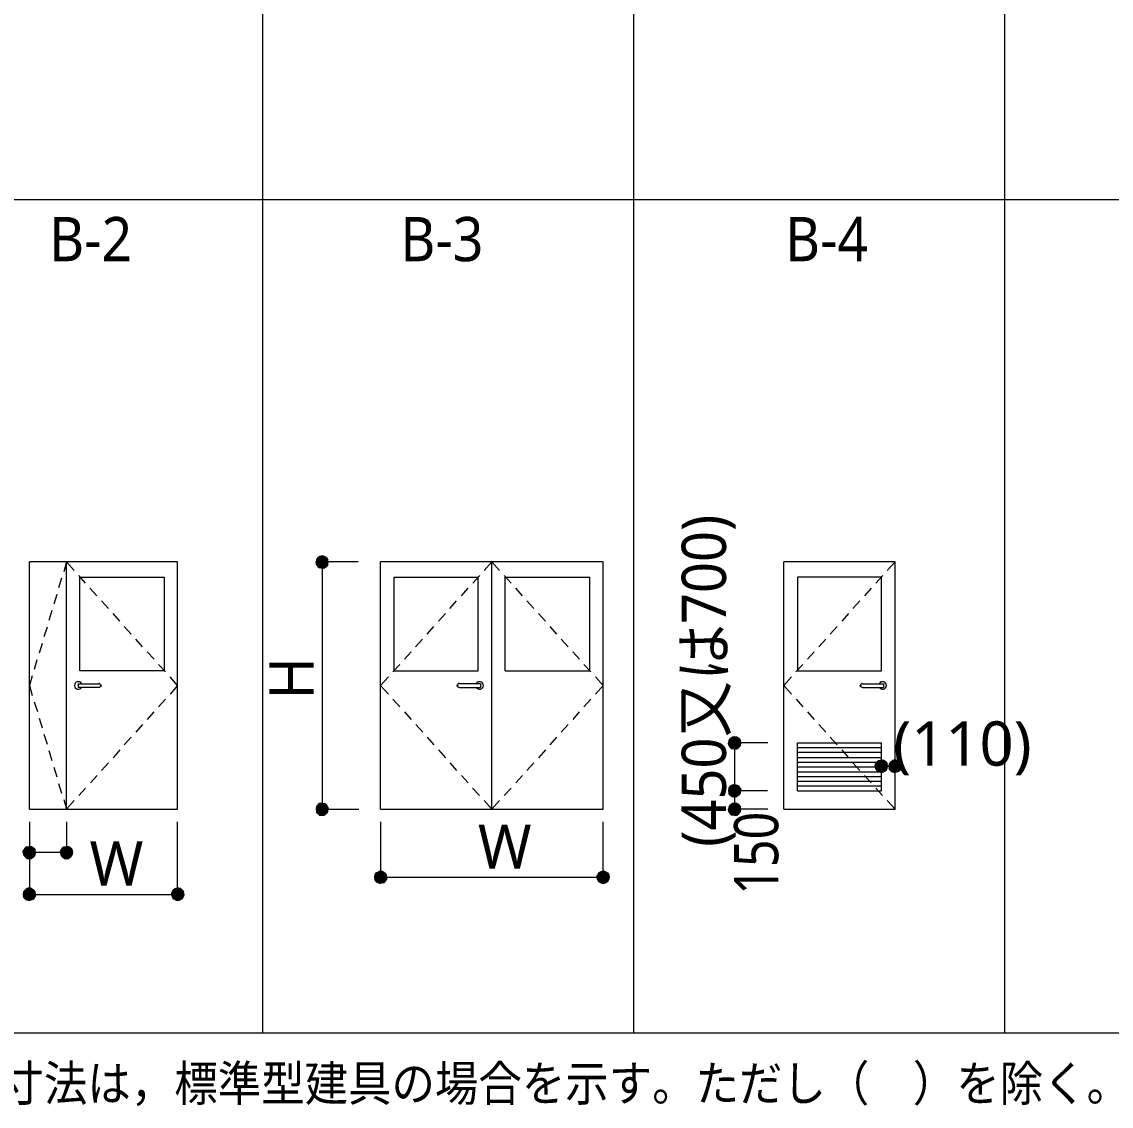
# Model space of a CAD drawing. Header units: millimetres. Extents: x 0 to 420, y 0 to 297.
# Drawn here: x 65.4 to 129.3, y 162.3 to 226 of the extents above; entities that cross this region are included whole.
import ezdxf
from ezdxf.enums import TextEntityAlignment as Align

# ---------------------------------------------------------------- set-up
doc = ezdxf.new("R2010")
doc.units = ezdxf.units.MM
doc.styles.add('kst32b', font='NotoSansJP-Variable.ttf')

msp = doc.modelspace()

# ---------------------------------------------------------------- hatches: boundary and pattern name
h = msp.add_hatch(color=7)
h.paths.add_polyline_path([(83.016, 194.606), (82.868, 194.564), (83.016, 194.246), (83.016, 194.606)])
h.paths.add_polyline_path([(82.868, 194.564), (83.016, 194.246), (82.762, 194.5), (82.868, 194.564)])
h.paths.add_polyline_path([(83.016, 194.246), (82.762, 194.5), (82.677, 194.373), (83.016, 194.246)])
for points in [[(83.143, 194.564), (83.016, 194.606), (83.016, 194.246), (83.143, 194.564)], [(70.019, 187.029), (69.998, 187.007), (69.977, 186.986), (69.998, 186.965), (70.019, 186.944), (70.041, 186.965), (70.062, 186.986), (70.041, 187.007), (70.019, 187.029)], [(70.019, 187.029), (69.998, 187.007), (69.977, 186.986), (69.998, 186.965), (70.019, 186.944), (70.041, 186.965), (70.062, 186.986), (70.041, 187.007), (70.019, 187.029)], [(90.953, 187.029), (90.932, 187.007), (90.911, 186.986), (90.932, 186.965), (90.953, 186.944), (90.974, 186.965), (90.996, 186.986), (90.974, 187.007), (90.953, 187.029)], [(90.953, 187.029), (90.932, 187.007), (90.911, 186.986), (90.932, 186.965), (90.953, 186.944), (90.974, 186.965), (90.996, 186.986), (90.974, 187.007), (90.953, 187.029)], [(114.618, 187.029), (114.596, 187.007), (114.575, 186.986), (114.596, 186.965), (114.618, 186.944), (114.639, 186.965), (114.66, 186.986), (114.639, 187.007), (114.618, 187.029)], [(114.618, 187.029), (114.596, 187.007), (114.575, 186.986), (114.596, 186.965), (114.618, 186.944), (114.639, 186.965), (114.66, 186.986), (114.639, 187.007), (114.618, 187.029)], [(107.357, 183.959), (107.23, 183.981), (107.23, 183.621), (107.357, 183.959)], [(116.311, 182.393), (116.29, 182.266), (116.65, 182.266), (116.311, 182.393)], [(116.184, 182.118), (116.205, 182.266), (115.845, 182.266), (116.184, 182.118)], [(107.082, 180.488), (107.23, 180.446), (107.23, 180.827), (107.082, 180.488)], [(82.868, 179.387), (83.016, 179.366), (83.016, 179.726), (82.868, 179.387)], [(107.357, 180.065), (107.23, 180.086), (107.23, 179.726), (107.357, 180.065)], [(66.167, 177.059), (66.188, 177.186), (65.828, 177.186), (66.167, 177.059)], [(68.347, 177.059), (68.368, 177.186), (68.009, 177.186), (68.347, 177.059)], [(86.106, 175.874), (86.085, 175.747), (86.445, 175.747), (86.106, 175.874)], [(99.843, 175.599), (99.886, 175.747), (99.504, 175.747), (99.843, 175.599)], [(65.49, 174.879), (65.469, 174.731), (65.828, 174.731), (65.49, 174.879)], [(74.867, 174.604), (74.909, 174.731), (74.528, 174.731), (74.867, 174.604)]]:
    msp.add_hatch(color=7).paths.add_polyline_path(points)
h = msp.add_hatch(color=7)
h.paths.add_polyline_path([(83.376, 194.246), (83.354, 194.373), (83.016, 194.246), (83.376, 194.246)])
h.paths.add_polyline_path([(83.354, 194.373), (83.016, 194.246), (83.27, 194.5), (83.354, 194.373)])
h.paths.add_polyline_path([(83.016, 194.246), (83.27, 194.5), (83.143, 194.564), (83.016, 194.246)])
h = msp.add_hatch(color=7)
h.paths.add_polyline_path([(82.677, 194.373), (82.656, 194.246), (83.016, 194.246), (82.677, 194.373)])
h.paths.add_polyline_path([(82.656, 194.246), (83.016, 194.246), (82.677, 194.098), (82.656, 194.246)])
h.paths.add_polyline_path([(83.016, 194.246), (82.677, 194.098), (82.762, 193.971), (83.016, 194.246)])
h = msp.add_hatch(color=7)
h.paths.add_polyline_path([(82.762, 193.971), (82.868, 193.908), (83.016, 194.246), (82.762, 193.971)])
h.paths.add_polyline_path([(82.868, 193.908), (83.016, 194.246), (83.016, 193.865), (82.868, 193.908)])
h.paths.add_polyline_path([(83.016, 194.246), (83.016, 193.865), (83.143, 193.908), (83.016, 194.246)])
h = msp.add_hatch(color=7)
h.paths.add_polyline_path([(83.143, 193.908), (83.27, 193.971), (83.016, 194.246), (83.143, 193.908)])
h.paths.add_polyline_path([(83.27, 193.971), (83.016, 194.246), (83.354, 194.098), (83.27, 193.971)])
h.paths.add_polyline_path([(83.016, 194.246), (83.354, 194.098), (83.376, 194.246), (83.016, 194.246)])
h = msp.add_hatch(color=7)
h.paths.add_polyline_path([(106.892, 183.769), (106.871, 183.621), (107.23, 183.621), (106.892, 183.769)])
h.paths.add_polyline_path([(106.871, 183.621), (107.23, 183.621), (106.892, 183.494), (106.871, 183.621)])
h.paths.add_polyline_path([(107.23, 183.621), (106.892, 183.494), (106.976, 183.367), (107.23, 183.621)])
h = msp.add_hatch(color=7)
h.paths.add_polyline_path([(107.23, 183.981), (107.082, 183.959), (107.23, 183.621), (107.23, 183.981)])
h.paths.add_polyline_path([(107.082, 183.959), (107.23, 183.621), (106.976, 183.875), (107.082, 183.959)])
h.paths.add_polyline_path([(107.23, 183.621), (106.976, 183.875), (106.892, 183.769), (107.23, 183.621)])
h = msp.add_hatch(color=7)
h.paths.add_polyline_path([(106.976, 183.367), (107.082, 183.282), (107.23, 183.621), (106.976, 183.367)])
h.paths.add_polyline_path([(107.082, 183.282), (107.23, 183.621), (107.23, 183.261), (107.082, 183.282)])
h.paths.add_polyline_path([(107.23, 183.621), (107.23, 183.261), (107.357, 183.282), (107.23, 183.621)])
h = msp.add_hatch(color=7)
h.paths.add_polyline_path([(107.59, 183.621), (107.569, 183.769), (107.23, 183.621), (107.59, 183.621)])
h.paths.add_polyline_path([(107.569, 183.769), (107.23, 183.621), (107.484, 183.875), (107.569, 183.769)])
h.paths.add_polyline_path([(107.23, 183.621), (107.484, 183.875), (107.357, 183.959), (107.23, 183.621)])
h = msp.add_hatch(color=7)
h.paths.add_polyline_path([(107.357, 183.282), (107.484, 183.367), (107.23, 183.621), (107.357, 183.282)])
h.paths.add_polyline_path([(107.484, 183.367), (107.23, 183.621), (107.569, 183.494), (107.484, 183.367)])
h.paths.add_polyline_path([(107.23, 183.621), (107.569, 183.494), (107.59, 183.621), (107.23, 183.621)])
h = msp.add_hatch(color=7)
h.paths.add_polyline_path([(115.591, 182.52), (115.507, 182.393), (115.845, 182.266), (115.591, 182.52)])
h.paths.add_polyline_path([(115.507, 182.393), (115.845, 182.266), (115.485, 182.266), (115.507, 182.393)])
h.paths.add_polyline_path([(115.845, 182.266), (115.485, 182.266), (115.507, 182.118), (115.845, 182.266)])
h = msp.add_hatch(color=7)
h.paths.add_polyline_path([(115.993, 182.584), (115.845, 182.626), (115.845, 182.266), (115.993, 182.584)])
h.paths.add_polyline_path([(115.845, 182.626), (115.845, 182.266), (115.718, 182.584), (115.845, 182.626)])
h.paths.add_polyline_path([(115.845, 182.266), (115.718, 182.584), (115.591, 182.52), (115.845, 182.266)])
h = msp.add_hatch(color=7)
h.paths.add_polyline_path([(116.205, 182.266), (116.184, 182.393), (115.845, 182.266), (116.205, 182.266)])
h.paths.add_polyline_path([(116.184, 182.393), (115.845, 182.266), (116.099, 182.52), (116.184, 182.393)])
h.paths.add_polyline_path([(115.845, 182.266), (116.099, 182.52), (115.993, 182.584), (115.845, 182.266)])
h = msp.add_hatch(color=7)
h.paths.add_polyline_path([(116.65, 182.626), (116.501, 182.584), (116.65, 182.266), (116.65, 182.626)])
h.paths.add_polyline_path([(116.501, 182.584), (116.65, 182.266), (116.396, 182.52), (116.501, 182.584)])
h.paths.add_polyline_path([(116.65, 182.266), (116.396, 182.52), (116.311, 182.393), (116.65, 182.266)])
h = msp.add_hatch(color=7)
h.paths.add_polyline_path([(116.988, 182.393), (116.904, 182.52), (116.65, 182.266), (116.988, 182.393)])
h.paths.add_polyline_path([(116.904, 182.52), (116.65, 182.266), (116.777, 182.584), (116.904, 182.52)])
h.paths.add_polyline_path([(116.65, 182.266), (116.777, 182.584), (116.65, 182.626), (116.65, 182.266)])
h = msp.add_hatch(color=7)
h.paths.add_polyline_path([(116.904, 181.991), (116.988, 182.118), (116.65, 182.266), (116.904, 181.991)])
h.paths.add_polyline_path([(116.988, 182.118), (116.65, 182.266), (117.009, 182.266), (116.988, 182.118)])
h.paths.add_polyline_path([(116.65, 182.266), (117.009, 182.266), (116.988, 182.393), (116.65, 182.266)])
h = msp.add_hatch(color=7)
h.paths.add_polyline_path([(115.507, 182.118), (115.591, 181.991), (115.845, 182.266), (115.507, 182.118)])
h.paths.add_polyline_path([(115.591, 181.991), (115.845, 182.266), (115.718, 181.928), (115.591, 181.991)])
h.paths.add_polyline_path([(115.845, 182.266), (115.718, 181.928), (115.845, 181.885), (115.845, 182.266)])
h = msp.add_hatch(color=7)
h.paths.add_polyline_path([(115.845, 181.885), (115.993, 181.928), (115.845, 182.266), (115.845, 181.885)])
h.paths.add_polyline_path([(115.993, 181.928), (115.845, 182.266), (116.099, 181.991), (115.993, 181.928)])
h.paths.add_polyline_path([(115.845, 182.266), (116.099, 181.991), (116.184, 182.118), (115.845, 182.266)])
h = msp.add_hatch(color=7)
h.paths.add_polyline_path([(116.29, 182.266), (116.311, 182.118), (116.65, 182.266), (116.29, 182.266)])
h.paths.add_polyline_path([(116.311, 182.118), (116.65, 182.266), (116.396, 181.991), (116.311, 182.118)])
h.paths.add_polyline_path([(116.65, 182.266), (116.396, 181.991), (116.501, 181.928), (116.65, 182.266)])
h = msp.add_hatch(color=7)
h.paths.add_polyline_path([(116.501, 181.928), (116.65, 181.885), (116.65, 182.266), (116.501, 181.928)])
h.paths.add_polyline_path([(116.65, 181.885), (116.65, 182.266), (116.777, 181.928), (116.65, 181.885)])
h.paths.add_polyline_path([(116.65, 182.266), (116.777, 181.928), (116.904, 181.991), (116.65, 182.266)])
h = msp.add_hatch(color=7)
h.paths.add_polyline_path([(107.082, 181.144), (106.976, 181.081), (107.23, 180.827), (107.082, 181.144)])
h.paths.add_polyline_path([(106.976, 181.081), (107.23, 180.827), (106.892, 180.954), (106.976, 181.081)])
h.paths.add_polyline_path([(107.23, 180.827), (106.892, 180.954), (106.871, 180.827), (107.23, 180.827)])
h = msp.add_hatch(color=7)
h.paths.add_polyline_path([(107.484, 181.081), (107.357, 181.144), (107.23, 180.827), (107.484, 181.081)])
h.paths.add_polyline_path([(107.357, 181.144), (107.23, 180.827), (107.23, 181.187), (107.357, 181.144)])
h.paths.add_polyline_path([(107.23, 180.827), (107.23, 181.187), (107.082, 181.144), (107.23, 180.827)])
h = msp.add_hatch(color=7)
h.paths.add_polyline_path([(107.569, 180.679), (107.59, 180.827), (107.23, 180.827), (107.569, 180.679)])
h.paths.add_polyline_path([(107.59, 180.827), (107.23, 180.827), (107.569, 180.954), (107.59, 180.827)])
h.paths.add_polyline_path([(107.23, 180.827), (107.569, 180.954), (107.484, 181.081), (107.23, 180.827)])
h = msp.add_hatch(color=7)
h.paths.add_polyline_path([(106.871, 180.827), (106.892, 180.679), (107.23, 180.827), (106.871, 180.827)])
h.paths.add_polyline_path([(106.892, 180.679), (107.23, 180.827), (106.976, 180.552), (106.892, 180.679)])
h.paths.add_polyline_path([(107.23, 180.827), (106.976, 180.552), (107.082, 180.488), (107.23, 180.827)])
h = msp.add_hatch(color=7)
h.paths.add_polyline_path([(107.23, 180.446), (107.357, 180.488), (107.23, 180.827), (107.23, 180.446)])
h.paths.add_polyline_path([(107.357, 180.488), (107.23, 180.827), (107.484, 180.552), (107.357, 180.488)])
h.paths.add_polyline_path([(107.23, 180.827), (107.484, 180.552), (107.569, 180.679), (107.23, 180.827)])
h = msp.add_hatch(color=7)
h.paths.add_polyline_path([(82.868, 180.065), (82.762, 179.98), (83.016, 179.726), (82.868, 180.065)])
h.paths.add_polyline_path([(82.762, 179.98), (83.016, 179.726), (82.677, 179.853), (82.762, 179.98)])
h.paths.add_polyline_path([(83.016, 179.726), (82.677, 179.853), (82.656, 179.726), (83.016, 179.726)])
h = msp.add_hatch(color=7)
h.paths.add_polyline_path([(82.656, 179.726), (82.677, 179.578), (83.016, 179.726), (82.656, 179.726)])
h.paths.add_polyline_path([(82.677, 179.578), (83.016, 179.726), (82.762, 179.472), (82.677, 179.578)])
h.paths.add_polyline_path([(83.016, 179.726), (82.762, 179.472), (82.868, 179.387), (83.016, 179.726)])
h = msp.add_hatch(color=7)
h.paths.add_polyline_path([(83.27, 179.98), (83.143, 180.065), (83.016, 179.726), (83.27, 179.98)])
h.paths.add_polyline_path([(83.143, 180.065), (83.016, 179.726), (83.016, 180.086), (83.143, 180.065)])
h.paths.add_polyline_path([(83.016, 179.726), (83.016, 180.086), (82.868, 180.065), (83.016, 179.726)])
h = msp.add_hatch(color=7)
h.paths.add_polyline_path([(83.354, 179.578), (83.376, 179.726), (83.016, 179.726), (83.354, 179.578)])
h.paths.add_polyline_path([(83.376, 179.726), (83.016, 179.726), (83.354, 179.853), (83.376, 179.726)])
h.paths.add_polyline_path([(83.016, 179.726), (83.354, 179.853), (83.27, 179.98), (83.016, 179.726)])
h = msp.add_hatch(color=7)
h.paths.add_polyline_path([(83.016, 179.366), (83.143, 179.387), (83.016, 179.726), (83.016, 179.366)])
h.paths.add_polyline_path([(83.143, 179.387), (83.016, 179.726), (83.27, 179.472), (83.143, 179.387)])
h.paths.add_polyline_path([(83.016, 179.726), (83.27, 179.472), (83.354, 179.578), (83.016, 179.726)])
h = msp.add_hatch(color=7)
h.paths.add_polyline_path([(106.892, 179.853), (106.871, 179.726), (107.23, 179.726), (106.892, 179.853)])
h.paths.add_polyline_path([(106.871, 179.726), (107.23, 179.726), (106.892, 179.578), (106.871, 179.726)])
h.paths.add_polyline_path([(107.23, 179.726), (106.892, 179.578), (106.976, 179.472), (107.23, 179.726)])
h = msp.add_hatch(color=7)
h.paths.add_polyline_path([(107.23, 180.086), (107.082, 180.065), (107.23, 179.726), (107.23, 180.086)])
h.paths.add_polyline_path([(107.082, 180.065), (107.23, 179.726), (106.976, 179.98), (107.082, 180.065)])
h.paths.add_polyline_path([(107.23, 179.726), (106.976, 179.98), (106.892, 179.853), (107.23, 179.726)])
h = msp.add_hatch(color=7)
h.paths.add_polyline_path([(106.976, 179.472), (107.082, 179.387), (107.23, 179.726), (106.976, 179.472)])
h.paths.add_polyline_path([(107.082, 179.387), (107.23, 179.726), (107.23, 179.366), (107.082, 179.387)])
h.paths.add_polyline_path([(107.23, 179.726), (107.23, 179.366), (107.357, 179.387), (107.23, 179.726)])
h = msp.add_hatch(color=7)
h.paths.add_polyline_path([(107.59, 179.726), (107.569, 179.853), (107.23, 179.726), (107.59, 179.726)])
h.paths.add_polyline_path([(107.569, 179.853), (107.23, 179.726), (107.484, 179.98), (107.569, 179.853)])
h.paths.add_polyline_path([(107.23, 179.726), (107.484, 179.98), (107.357, 180.065), (107.23, 179.726)])
h = msp.add_hatch(color=7)
h.paths.add_polyline_path([(107.357, 179.387), (107.484, 179.472), (107.23, 179.726), (107.357, 179.387)])
h.paths.add_polyline_path([(107.484, 179.472), (107.23, 179.726), (107.569, 179.578), (107.484, 179.472)])
h.paths.add_polyline_path([(107.23, 179.726), (107.569, 179.578), (107.59, 179.726), (107.23, 179.726)])
h = msp.add_hatch(color=7)
h.paths.add_polyline_path([(65.574, 177.44), (65.49, 177.334), (65.828, 177.186), (65.574, 177.44)])
h.paths.add_polyline_path([(65.49, 177.334), (65.828, 177.186), (65.469, 177.186), (65.49, 177.334)])
h.paths.add_polyline_path([(65.828, 177.186), (65.469, 177.186), (65.49, 177.059), (65.828, 177.186)])
h = msp.add_hatch(color=7)
h.paths.add_polyline_path([(65.49, 177.059), (65.574, 176.932), (65.828, 177.186), (65.49, 177.059)])
h.paths.add_polyline_path([(65.574, 176.932), (65.828, 177.186), (65.68, 176.847), (65.574, 176.932)])
h.paths.add_polyline_path([(65.828, 177.186), (65.68, 176.847), (65.828, 176.826), (65.828, 177.186)])
h = msp.add_hatch(color=7)
h.paths.add_polyline_path([(65.955, 177.525), (65.828, 177.546), (65.828, 177.186), (65.955, 177.525)])
h.paths.add_polyline_path([(65.828, 177.546), (65.828, 177.186), (65.68, 177.525), (65.828, 177.546)])
h.paths.add_polyline_path([(65.828, 177.186), (65.68, 177.525), (65.574, 177.44), (65.828, 177.186)])
h = msp.add_hatch(color=7)
h.paths.add_polyline_path([(66.188, 177.186), (66.167, 177.334), (65.828, 177.186), (66.188, 177.186)])
h.paths.add_polyline_path([(66.167, 177.334), (65.828, 177.186), (66.082, 177.44), (66.167, 177.334)])
h.paths.add_polyline_path([(65.828, 177.186), (66.082, 177.44), (65.955, 177.525), (65.828, 177.186)])
h = msp.add_hatch(color=7)
h.paths.add_polyline_path([(65.828, 176.826), (65.955, 176.847), (65.828, 177.186), (65.828, 176.826)])
h.paths.add_polyline_path([(65.955, 176.847), (65.828, 177.186), (66.082, 176.932), (65.955, 176.847)])
h.paths.add_polyline_path([(65.828, 177.186), (66.082, 176.932), (66.167, 177.059), (65.828, 177.186)])
h = msp.add_hatch(color=7)
h.paths.add_polyline_path([(67.754, 177.44), (67.67, 177.334), (68.009, 177.186), (67.754, 177.44)])
h.paths.add_polyline_path([(67.67, 177.334), (68.009, 177.186), (67.649, 177.186), (67.67, 177.334)])
h.paths.add_polyline_path([(68.009, 177.186), (67.649, 177.186), (67.67, 177.059), (68.009, 177.186)])
h = msp.add_hatch(color=7)
h.paths.add_polyline_path([(67.67, 177.059), (67.754, 176.932), (68.009, 177.186), (67.67, 177.059)])
h.paths.add_polyline_path([(67.754, 176.932), (68.009, 177.186), (67.86, 176.847), (67.754, 176.932)])
h.paths.add_polyline_path([(68.009, 177.186), (67.86, 176.847), (68.009, 176.826), (68.009, 177.186)])
h = msp.add_hatch(color=7)
h.paths.add_polyline_path([(68.136, 177.525), (68.009, 177.546), (68.009, 177.186), (68.136, 177.525)])
h.paths.add_polyline_path([(68.009, 177.546), (68.009, 177.186), (67.86, 177.525), (68.009, 177.546)])
h.paths.add_polyline_path([(68.009, 177.186), (67.86, 177.525), (67.754, 177.44), (68.009, 177.186)])
h = msp.add_hatch(color=7)
h.paths.add_polyline_path([(68.368, 177.186), (68.347, 177.334), (68.009, 177.186), (68.368, 177.186)])
h.paths.add_polyline_path([(68.347, 177.334), (68.009, 177.186), (68.262, 177.44), (68.347, 177.334)])
h.paths.add_polyline_path([(68.009, 177.186), (68.262, 177.44), (68.136, 177.525), (68.009, 177.186)])
h = msp.add_hatch(color=7)
h.paths.add_polyline_path([(68.009, 176.826), (68.136, 176.847), (68.009, 177.186), (68.009, 176.826)])
h.paths.add_polyline_path([(68.136, 176.847), (68.009, 177.186), (68.262, 176.932), (68.136, 176.847)])
h.paths.add_polyline_path([(68.009, 177.186), (68.262, 176.932), (68.347, 177.059), (68.009, 177.186)])
h = msp.add_hatch(color=7)
h.paths.add_polyline_path([(86.445, 176.107), (86.318, 176.064), (86.445, 175.747), (86.445, 176.107)])
h.paths.add_polyline_path([(86.318, 176.064), (86.445, 175.747), (86.191, 176.001), (86.318, 176.064)])
h.paths.add_polyline_path([(86.445, 175.747), (86.191, 176.001), (86.106, 175.874), (86.445, 175.747)])
h = msp.add_hatch(color=7)
h.paths.add_polyline_path([(86.783, 175.874), (86.699, 176.001), (86.445, 175.747), (86.783, 175.874)])
h.paths.add_polyline_path([(86.699, 176.001), (86.445, 175.747), (86.593, 176.064), (86.699, 176.001)])
h.paths.add_polyline_path([(86.445, 175.747), (86.593, 176.064), (86.445, 176.107), (86.445, 175.747)])
h = msp.add_hatch(color=7)
h.paths.add_polyline_path([(99.251, 176.001), (99.187, 175.874), (99.504, 175.747), (99.251, 176.001)])
h.paths.add_polyline_path([(99.187, 175.874), (99.504, 175.747), (99.145, 175.747), (99.187, 175.874)])
h.paths.add_polyline_path([(99.504, 175.747), (99.145, 175.747), (99.187, 175.599), (99.504, 175.747)])
h = msp.add_hatch(color=7)
h.paths.add_polyline_path([(99.653, 176.064), (99.504, 176.107), (99.504, 175.747), (99.653, 176.064)])
h.paths.add_polyline_path([(99.504, 176.107), (99.504, 175.747), (99.378, 176.064), (99.504, 176.107)])
h.paths.add_polyline_path([(99.504, 175.747), (99.378, 176.064), (99.251, 176.001), (99.504, 175.747)])
h = msp.add_hatch(color=7)
h.paths.add_polyline_path([(99.886, 175.747), (99.843, 175.874), (99.504, 175.747), (99.886, 175.747)])
h.paths.add_polyline_path([(99.843, 175.874), (99.504, 175.747), (99.759, 176.001), (99.843, 175.874)])
h.paths.add_polyline_path([(99.504, 175.747), (99.759, 176.001), (99.653, 176.064), (99.504, 175.747)])
h = msp.add_hatch(color=7)
h.paths.add_polyline_path([(86.085, 175.747), (86.106, 175.599), (86.445, 175.747), (86.085, 175.747)])
h.paths.add_polyline_path([(86.106, 175.599), (86.445, 175.747), (86.191, 175.472), (86.106, 175.599)])
h.paths.add_polyline_path([(86.445, 175.747), (86.191, 175.472), (86.318, 175.408), (86.445, 175.747)])
h = msp.add_hatch(color=7)
h.paths.add_polyline_path([(86.318, 175.408), (86.445, 175.366), (86.445, 175.747), (86.318, 175.408)])
h.paths.add_polyline_path([(86.445, 175.366), (86.445, 175.747), (86.593, 175.408), (86.445, 175.366)])
h.paths.add_polyline_path([(86.445, 175.747), (86.593, 175.408), (86.699, 175.472), (86.445, 175.747)])
h = msp.add_hatch(color=7)
h.paths.add_polyline_path([(86.699, 175.472), (86.783, 175.599), (86.445, 175.747), (86.699, 175.472)])
h.paths.add_polyline_path([(86.783, 175.599), (86.445, 175.747), (86.804, 175.747), (86.783, 175.599)])
h.paths.add_polyline_path([(86.445, 175.747), (86.804, 175.747), (86.783, 175.874), (86.445, 175.747)])
h = msp.add_hatch(color=7)
h.paths.add_polyline_path([(99.187, 175.599), (99.251, 175.472), (99.504, 175.747), (99.187, 175.599)])
h.paths.add_polyline_path([(99.251, 175.472), (99.504, 175.747), (99.378, 175.408), (99.251, 175.472)])
h.paths.add_polyline_path([(99.504, 175.747), (99.378, 175.408), (99.504, 175.366), (99.504, 175.747)])
h = msp.add_hatch(color=7)
h.paths.add_polyline_path([(99.504, 175.366), (99.653, 175.408), (99.504, 175.747), (99.504, 175.366)])
h.paths.add_polyline_path([(99.653, 175.408), (99.504, 175.747), (99.759, 175.472), (99.653, 175.408)])
h.paths.add_polyline_path([(99.504, 175.747), (99.759, 175.472), (99.843, 175.599), (99.504, 175.747)])
h = msp.add_hatch(color=7)
h.paths.add_polyline_path([(65.469, 174.731), (65.49, 174.604), (65.828, 174.731), (65.469, 174.731)])
h.paths.add_polyline_path([(65.49, 174.604), (65.828, 174.731), (65.574, 174.477), (65.49, 174.604)])
h.paths.add_polyline_path([(65.828, 174.731), (65.574, 174.477), (65.68, 174.413), (65.828, 174.731)])
h = msp.add_hatch(color=7)
h.paths.add_polyline_path([(65.828, 175.112), (65.68, 175.069), (65.828, 174.731), (65.828, 175.112)])
h.paths.add_polyline_path([(65.68, 175.069), (65.828, 174.731), (65.574, 174.985), (65.68, 175.069)])
h.paths.add_polyline_path([(65.828, 174.731), (65.574, 174.985), (65.49, 174.879), (65.828, 174.731)])
h = msp.add_hatch(color=7)
h.paths.add_polyline_path([(65.68, 174.413), (65.828, 174.371), (65.828, 174.731), (65.68, 174.413)])
h.paths.add_polyline_path([(65.828, 174.371), (65.828, 174.731), (65.955, 174.413), (65.828, 174.371)])
h.paths.add_polyline_path([(65.828, 174.731), (65.955, 174.413), (66.082, 174.477), (65.828, 174.731)])
h = msp.add_hatch(color=7)
h.paths.add_polyline_path([(66.167, 174.879), (66.082, 174.985), (65.828, 174.731), (66.167, 174.879)])
h.paths.add_polyline_path([(66.082, 174.985), (65.828, 174.731), (65.955, 175.069), (66.082, 174.985)])
h.paths.add_polyline_path([(65.828, 174.731), (65.955, 175.069), (65.828, 175.112), (65.828, 174.731)])
h = msp.add_hatch(color=7)
h.paths.add_polyline_path([(66.082, 174.477), (66.167, 174.604), (65.828, 174.731), (66.082, 174.477)])
h.paths.add_polyline_path([(66.167, 174.604), (65.828, 174.731), (66.188, 174.731), (66.167, 174.604)])
h.paths.add_polyline_path([(65.828, 174.731), (66.188, 174.731), (66.167, 174.879), (65.828, 174.731)])
h = msp.add_hatch(color=7)
h.paths.add_polyline_path([(74.274, 174.985), (74.21, 174.879), (74.528, 174.731), (74.274, 174.985)])
h.paths.add_polyline_path([(74.21, 174.879), (74.528, 174.731), (74.168, 174.731), (74.21, 174.879)])
h.paths.add_polyline_path([(74.528, 174.731), (74.168, 174.731), (74.21, 174.604), (74.528, 174.731)])
h = msp.add_hatch(color=7)
h.paths.add_polyline_path([(74.21, 174.604), (74.274, 174.477), (74.528, 174.731), (74.21, 174.604)])
h.paths.add_polyline_path([(74.274, 174.477), (74.528, 174.731), (74.401, 174.413), (74.274, 174.477)])
h.paths.add_polyline_path([(74.528, 174.731), (74.401, 174.413), (74.528, 174.371), (74.528, 174.731)])
h = msp.add_hatch(color=7)
h.paths.add_polyline_path([(74.676, 175.069), (74.528, 175.112), (74.528, 174.731), (74.676, 175.069)])
h.paths.add_polyline_path([(74.528, 175.112), (74.528, 174.731), (74.401, 175.069), (74.528, 175.112)])
h.paths.add_polyline_path([(74.528, 174.731), (74.401, 175.069), (74.274, 174.985), (74.528, 174.731)])
h = msp.add_hatch(color=7)
h.paths.add_polyline_path([(74.909, 174.731), (74.867, 174.879), (74.528, 174.731), (74.909, 174.731)])
h.paths.add_polyline_path([(74.867, 174.879), (74.528, 174.731), (74.803, 174.985), (74.867, 174.879)])
h.paths.add_polyline_path([(74.528, 174.731), (74.803, 174.985), (74.676, 175.069), (74.528, 174.731)])
h = msp.add_hatch(color=7)
h.paths.add_polyline_path([(74.528, 174.371), (74.676, 174.413), (74.528, 174.731), (74.528, 174.371)])
h.paths.add_polyline_path([(74.676, 174.413), (74.528, 174.731), (74.803, 174.477), (74.676, 174.413)])
h.paths.add_polyline_path([(74.528, 174.731), (74.803, 174.477), (74.867, 174.604), (74.528, 174.731)])

# ---------------------------------------------------------------- linework, layer by layer
at = {"lineweight": 13}
for points in [[(79.523, 166.603), (79.523, 270.446)], [(101.304, 166.603), (101.304, 270.446)], [(123.084, 166.603), (123.084, 270.446)], [(26.183, 215.519), (205.169, 215.519)], [(65.828, 179.726), (74.528, 179.726), (74.528, 194.246), (65.828, 194.246)], [(65.828, 179.726), (65.828, 194.246)], [(68.009, 194.246), (67.839, 193.675)], [(68.009, 179.726), (68.009, 194.246)], [(68.453, 193.738), (68.009, 194.246)], [(85.132, 194.246), (83.016, 194.246), (83.016, 179.726), (85.175, 179.726)], [(86.445, 179.726), (86.445, 194.246)], [(99.504, 179.726), (99.504, 194.246), (86.445, 194.246)], [(92.52, 193.738), (92.985, 194.246)], [(92.985, 179.726), (92.985, 194.246)], [(92.985, 194.246), (93.43, 193.738)], [(110.109, 179.726), (110.109, 194.246)], [(110.109, 179.726), (116.65, 179.726), (116.65, 194.246), (110.109, 194.246)], [(116.65, 194.246), (116.184, 193.738)], [(67.712, 193.294), (67.543, 192.722)], [(69.13, 192.998), (68.728, 193.442)], [(68.792, 193.357), (73.745, 193.357), (73.745, 187.854), (68.792, 187.854)], [(68.792, 187.854), (68.792, 193.357)], [(87.249, 187.854), (87.249, 193.357)], [(87.249, 193.357), (92.181, 193.357)], [(91.863, 192.998), (92.266, 193.442)], [(92.181, 187.854), (92.181, 193.357)], [(93.705, 193.442), (94.107, 192.998)], [(93.768, 187.854), (93.768, 193.357)], [(93.768, 193.357), (98.721, 193.357)], [(98.721, 187.854), (98.721, 193.357)], [(115.93, 193.442), (115.528, 192.998)], [(69.787, 192.257), (69.384, 192.701)], [(91.186, 192.257), (91.588, 192.701)], [(94.361, 192.701), (94.763, 192.257)], [(115.253, 192.701), (114.85, 192.257)], [(67.437, 192.341), (67.268, 191.77)], [(70.464, 191.516), (70.062, 191.961)], [(90.509, 191.516), (90.911, 191.961)], [(95.038, 191.961), (95.441, 191.516)], [(114.575, 191.961), (114.173, 191.516)], [(67.141, 191.389), (66.971, 190.817)], [(71.141, 190.775), (70.739, 191.22)], [(89.853, 190.775), (90.255, 191.22)], [(95.716, 191.22), (96.118, 190.775)], [(113.919, 191.22), (113.517, 190.775)], [(66.866, 190.415), (66.675, 189.844)], [(71.797, 190.013), (71.395, 190.458)], [(89.175, 190.013), (89.577, 190.458)], [(96.372, 190.458), (96.774, 190.013)], [(113.242, 190.458), (112.84, 190.013)], [(66.569, 189.463), (66.4, 188.891)], [(72.475, 189.272), (72.073, 189.717)], [(88.498, 189.272), (88.9, 189.717)], [(97.049, 189.717), (97.451, 189.272)], [(112.586, 189.717), (112.183, 189.272)], [(73.152, 188.531), (72.75, 188.976)], [(87.842, 188.531), (88.244, 188.976)], [(97.727, 188.976), (98.129, 188.531)], [(111.908, 188.976), (111.506, 188.531)], [(66.273, 188.51), (66.104, 187.939)], [(73.808, 187.791), (73.406, 188.235)], [(87.164, 187.791), (87.567, 188.235)], [(98.383, 188.235), (98.785, 187.791)], [(111.231, 188.235), (110.829, 187.791)], [(65.998, 187.558), (65.828, 186.986)], [(74.528, 186.986), (74.083, 187.494)], [(86.445, 186.986), (86.91, 187.494)], [(87.249, 187.854), (92.181, 187.854)], [(93.768, 187.854), (98.721, 187.854)], [(99.06, 187.494), (99.504, 186.986)], [(110.575, 187.494), (110.109, 186.986), (110.575, 186.478)], [(65.828, 186.986), (65.998, 186.415)], [(68.889, 187.108), (68.842, 187.165), (68.781, 187.202), (68.712, 187.219), (68.639, 187.212), (68.572, 187.181), (68.52, 187.132), (68.486, 187.069), (68.474, 186.997), (68.486, 186.925), (68.52, 186.862), (68.572, 186.813), (68.639, 186.782), (68.712, 186.775), (68.781, 186.792), (68.842, 186.829), (68.889, 186.886)], [(68.686, 187.092), (69.913, 187.092)], [(68.686, 187.092), (68.686, 186.88)], [(69.913, 186.88), (68.686, 186.88)], [(70.019, 186.997), (70.01, 187.042), (69.985, 187.079), (69.948, 187.104), (69.903, 187.113)], [(69.903, 186.88), (69.948, 186.89), (69.985, 186.915), (70.01, 186.952), (70.019, 186.997)], [(74.528, 186.986), (74.083, 186.478)], [(86.445, 186.986), (86.91, 186.478)], [(91.07, 187.113), (91.024, 187.104), (90.987, 187.079), (90.962, 187.042), (90.953, 186.997)], [(90.953, 186.997), (90.962, 186.952), (90.987, 186.915), (91.024, 186.89), (91.07, 186.88)], [(92.308, 187.092), (91.08, 187.092)], [(91.08, 186.88), (92.308, 186.88)], [(92.062, 186.886), (92.109, 186.829), (92.17, 186.792), (92.239, 186.775), (92.312, 186.782), (92.379, 186.813), (92.431, 186.862), (92.465, 186.925), (92.477, 186.997), (92.465, 187.069), (92.431, 187.132), (92.379, 187.181), (92.312, 187.212), (92.239, 187.219), (92.17, 187.202), (92.109, 187.165), (92.062, 187.108)], [(92.308, 187.092), (92.308, 186.88)], [(99.504, 186.986), (99.06, 186.478)], [(114.734, 187.113), (114.689, 187.104), (114.652, 187.079), (114.627, 187.042), (114.618, 186.997)], [(114.618, 186.997), (114.627, 186.952), (114.652, 186.915), (114.689, 186.89), (114.734, 186.88)], [(114.745, 187.092), (115.972, 187.092), (115.972, 186.88)], [(114.745, 186.88), (115.972, 186.88)], [(115.727, 186.886), (115.773, 186.829), (115.834, 186.792), (115.904, 186.775), (115.977, 186.782), (116.044, 186.813), (116.096, 186.862), (116.129, 186.925), (116.142, 186.997), (116.129, 187.069), (116.096, 187.132), (116.044, 187.181), (115.977, 187.212), (115.904, 187.219), (115.834, 187.202), (115.773, 187.165), (115.727, 187.108)], [(73.808, 186.182), (73.406, 185.737)], [(87.164, 186.182), (87.567, 185.737)], [(98.785, 186.182), (98.383, 185.737)], [(110.85, 186.182), (111.231, 185.737)], [(66.104, 186.034), (66.294, 185.462)], [(66.4, 185.081), (66.569, 184.51)], [(73.131, 185.441), (72.75, 184.997)], [(87.842, 185.441), (88.244, 184.997)], [(98.108, 185.441), (97.727, 184.997)], [(111.506, 185.441), (111.908, 184.997)], [(72.475, 184.7), (72.073, 184.256)], [(88.519, 184.7), (88.921, 184.256)], [(97.451, 184.7), (97.049, 184.256)], [(112.183, 184.7), (112.586, 184.256)], [(66.675, 184.129), (66.866, 183.557)], [(71.797, 183.959), (71.395, 183.515)], [(89.175, 183.959), (89.577, 183.515)], [(96.774, 183.959), (96.372, 183.515)], [(109.178, 183.621), (107.23, 183.621)], [(107.23, 183.621), (107.23, 180.806), (107.23, 179.726)], [(110.913, 180.806), (110.913, 183.621), (115.845, 183.621)], [(112.84, 183.959), (113.242, 183.515)], [(115.845, 180.806), (115.845, 183.621)], [(66.971, 183.176), (67.141, 182.584)], [(71.141, 183.219), (70.739, 182.753)], [(89.853, 183.219), (90.255, 182.753)], [(96.118, 183.219), (95.716, 182.753)], [(110.913, 183.346), (115.845, 183.346)], [(110.913, 183.071), (115.845, 183.071)], [(113.517, 183.219), (113.919, 182.753)], [(70.464, 182.457), (70.062, 182.012)], [(90.509, 182.457), (90.911, 182.012)], [(95.441, 182.457), (95.038, 182.012)], [(110.913, 182.774), (115.845, 182.774)], [(110.913, 182.499), (115.845, 182.499)], [(114.173, 182.457), (114.575, 182.012)], [(67.268, 182.203), (67.437, 181.631)], [(69.808, 181.716), (69.406, 181.271)], [(91.186, 181.716), (91.588, 181.271)], [(94.784, 181.716), (94.382, 181.271)], [(110.913, 182.224), (115.845, 182.224)], [(110.913, 181.928), (115.845, 181.928)], [(110.913, 181.652), (115.845, 181.652)], [(114.85, 181.716), (115.253, 181.271)], [(115.845, 182.266), (116.65, 182.266)], [(67.543, 181.25), (67.712, 180.679)], [(110.913, 181.377), (115.845, 181.377)], [(110.913, 181.102), (115.845, 181.102)], [(69.13, 180.975), (68.728, 180.53)], [(91.842, 180.975), (92.244, 180.53)], [(94.107, 180.975), (93.705, 180.53)], [(109.157, 180.806), (107.23, 180.806)], [(110.913, 180.806), (115.845, 180.806)], [(115.528, 180.975), (115.909, 180.53)], [(67.839, 180.298), (68.009, 179.726)], [(68.453, 180.234), (68.009, 179.726)], [(86.445, 179.726), (99.504, 179.726)], [(92.52, 180.234), (92.985, 179.726)], [(93.43, 180.234), (92.985, 179.726)], [(109.178, 179.726), (107.23, 179.726)], [(116.184, 180.234), (116.65, 179.726)], [(68.009, 178.985), (68.009, 177.186), (65.828, 177.186)], [(65.828, 178.985), (65.828, 174.731), (74.528, 174.731), (74.528, 178.985)], [(86.445, 178.985), (86.445, 175.747), (99.504, 175.747), (99.504, 178.985)], [(26.183, 166.603), (205.169, 166.603)]]:
    msp.add_lwpolyline(points, dxfattribs=at)
at = {"lineweight": 0}
for points in [[(83.016, 194.246), (82.762, 194.5), (82.677, 194.373)], [(82.868, 194.564), (83.016, 194.246), (82.762, 194.5)], [(83.016, 194.606), (82.868, 194.564), (83.016, 194.246)], [(83.143, 194.564), (83.016, 194.606), (83.016, 194.246)], [(83.016, 194.246), (83.27, 194.5), (83.143, 194.564)], [(83.354, 194.373), (83.016, 194.246), (83.27, 194.5)], [(82.677, 194.373), (82.656, 194.246), (83.016, 194.246)], [(82.656, 194.246), (83.016, 194.246), (82.677, 194.098)], [(83.016, 194.246), (82.677, 194.098), (82.762, 193.971)], [(82.762, 193.971), (82.868, 193.908), (83.016, 194.246)], [(82.868, 193.908), (83.016, 194.246), (83.016, 193.865)], [(83.376, 194.246), (83.354, 194.373), (83.016, 194.246)], [(83.016, 194.246), (83.016, 193.865), (83.143, 193.908)], [(83.143, 193.908), (83.27, 193.971), (83.016, 194.246)], [(83.27, 193.971), (83.016, 194.246), (83.354, 194.098)], [(83.016, 194.246), (83.354, 194.098), (83.376, 194.246)], [(70.019, 187.029), (69.998, 187.007), (69.977, 186.986), (69.998, 186.965), (70.019, 186.944), (70.041, 186.965), (70.062, 186.986), (70.041, 187.007)], [(70.019, 187.029), (69.998, 187.007), (69.977, 186.986), (69.998, 186.965), (70.019, 186.944), (70.041, 186.965), (70.062, 186.986), (70.041, 187.007)], [(90.953, 187.029), (90.932, 187.007), (90.911, 186.986), (90.932, 186.965), (90.953, 186.944), (90.974, 186.965), (90.996, 186.986), (90.974, 187.007)], [(90.953, 187.029), (90.932, 187.007), (90.911, 186.986), (90.932, 186.965), (90.953, 186.944), (90.974, 186.965), (90.996, 186.986), (90.974, 187.007)], [(114.618, 187.029), (114.596, 187.007), (114.575, 186.986), (114.596, 186.965), (114.618, 186.944), (114.639, 186.965), (114.66, 186.986), (114.639, 187.007)], [(114.618, 187.029), (114.596, 187.007), (114.575, 186.986), (114.596, 186.965), (114.618, 186.944), (114.639, 186.965), (114.66, 186.986), (114.639, 187.007)], [(106.892, 183.769), (106.871, 183.621), (107.23, 183.621)], [(106.871, 183.621), (107.23, 183.621), (106.892, 183.494)], [(107.23, 183.621), (106.976, 183.875), (106.892, 183.769)], [(107.23, 183.621), (106.892, 183.494), (106.976, 183.367)], [(107.082, 183.959), (107.23, 183.621), (106.976, 183.875)], [(106.976, 183.367), (107.082, 183.282), (107.23, 183.621)], [(107.23, 183.981), (107.082, 183.959), (107.23, 183.621)], [(107.082, 183.282), (107.23, 183.621), (107.23, 183.261)], [(107.357, 183.959), (107.23, 183.981), (107.23, 183.621)], [(107.23, 183.621), (107.484, 183.875), (107.357, 183.959)], [(107.569, 183.769), (107.23, 183.621), (107.484, 183.875)], [(107.59, 183.621), (107.569, 183.769), (107.23, 183.621)], [(107.23, 183.621), (107.23, 183.261), (107.357, 183.282)], [(107.357, 183.282), (107.484, 183.367), (107.23, 183.621)], [(107.484, 183.367), (107.23, 183.621), (107.569, 183.494)], [(107.23, 183.621), (107.569, 183.494), (107.59, 183.621)], [(115.507, 182.393), (115.845, 182.266), (115.485, 182.266)], [(115.591, 182.52), (115.507, 182.393), (115.845, 182.266)], [(115.845, 182.266), (115.718, 182.584), (115.591, 182.52)], [(115.845, 182.626), (115.845, 182.266), (115.718, 182.584)], [(115.993, 182.584), (115.845, 182.626), (115.845, 182.266)], [(115.845, 182.266), (116.099, 182.52), (115.993, 182.584)], [(116.184, 182.393), (115.845, 182.266), (116.099, 182.52)], [(116.205, 182.266), (116.184, 182.393), (115.845, 182.266)], [(116.311, 182.393), (116.29, 182.266), (116.65, 182.266)], [(116.65, 182.266), (116.396, 182.52), (116.311, 182.393)], [(116.501, 182.584), (116.65, 182.266), (116.396, 182.52)], [(116.65, 182.626), (116.501, 182.584), (116.65, 182.266)], [(116.65, 182.266), (116.777, 182.584), (116.65, 182.626)], [(116.904, 182.52), (116.65, 182.266), (116.777, 182.584)], [(116.988, 182.393), (116.904, 182.52), (116.65, 182.266)], [(116.65, 182.266), (117.009, 182.266), (116.988, 182.393)], [(115.845, 182.266), (115.485, 182.266), (115.507, 182.118)], [(115.507, 182.118), (115.591, 181.991), (115.845, 182.266)], [(115.591, 181.991), (115.845, 182.266), (115.718, 181.928)], [(115.845, 182.266), (115.718, 181.928), (115.845, 181.885)], [(115.845, 181.885), (115.993, 181.928), (115.845, 182.266)], [(115.993, 181.928), (115.845, 182.266), (116.099, 181.991)], [(115.845, 182.266), (116.099, 181.991), (116.184, 182.118)], [(116.184, 182.118), (116.205, 182.266), (115.845, 182.266)], [(116.29, 182.266), (116.311, 182.118), (116.65, 182.266)], [(116.311, 182.118), (116.65, 182.266), (116.396, 181.991)], [(116.65, 182.266), (116.396, 181.991), (116.501, 181.928)], [(116.501, 181.928), (116.65, 181.885), (116.65, 182.266)], [(116.65, 181.885), (116.65, 182.266), (116.777, 181.928)], [(116.65, 182.266), (116.777, 181.928), (116.904, 181.991)], [(116.904, 181.991), (116.988, 182.118), (116.65, 182.266)], [(116.988, 182.118), (116.65, 182.266), (117.009, 182.266)], [(106.976, 181.081), (107.23, 180.827), (106.892, 180.954)], [(107.082, 181.144), (106.976, 181.081), (107.23, 180.827)], [(107.23, 180.827), (107.23, 181.187), (107.082, 181.144)], [(107.357, 181.144), (107.23, 180.827), (107.23, 181.187)], [(107.484, 181.081), (107.357, 181.144), (107.23, 180.827)], [(107.23, 180.827), (107.569, 180.954), (107.484, 181.081)], [(107.23, 180.827), (106.892, 180.954), (106.871, 180.827)], [(106.871, 180.827), (106.892, 180.679), (107.23, 180.827)], [(106.892, 180.679), (107.23, 180.827), (106.976, 180.552)], [(107.23, 180.827), (106.976, 180.552), (107.082, 180.488)], [(107.082, 180.488), (107.23, 180.446), (107.23, 180.827)], [(107.59, 180.827), (107.23, 180.827), (107.569, 180.954)], [(107.23, 180.446), (107.357, 180.488), (107.23, 180.827)], [(107.357, 180.488), (107.23, 180.827), (107.484, 180.552)], [(107.23, 180.827), (107.484, 180.552), (107.569, 180.679)], [(107.569, 180.679), (107.59, 180.827), (107.23, 180.827)], [(83.016, 179.726), (82.677, 179.853), (82.656, 179.726)], [(82.656, 179.726), (82.677, 179.578), (83.016, 179.726)], [(82.762, 179.98), (83.016, 179.726), (82.677, 179.853)], [(82.677, 179.578), (83.016, 179.726), (82.762, 179.472)], [(82.868, 180.065), (82.762, 179.98), (83.016, 179.726)], [(83.016, 179.726), (82.762, 179.472), (82.868, 179.387)], [(83.016, 179.726), (83.016, 180.086), (82.868, 180.065)], [(82.868, 179.387), (83.016, 179.366), (83.016, 179.726)], [(83.143, 180.065), (83.016, 179.726), (83.016, 180.086)], [(83.27, 179.98), (83.143, 180.065), (83.016, 179.726)], [(83.016, 179.726), (83.354, 179.853), (83.27, 179.98)], [(83.376, 179.726), (83.016, 179.726), (83.354, 179.853)], [(83.016, 179.366), (83.143, 179.387), (83.016, 179.726)], [(83.143, 179.387), (83.016, 179.726), (83.27, 179.472)], [(83.016, 179.726), (83.27, 179.472), (83.354, 179.578)], [(83.354, 179.578), (83.376, 179.726), (83.016, 179.726)], [(106.892, 179.853), (106.871, 179.726), (107.23, 179.726)], [(106.871, 179.726), (107.23, 179.726), (106.892, 179.578)], [(107.23, 179.726), (106.976, 179.98), (106.892, 179.853)], [(107.23, 179.726), (106.892, 179.578), (106.976, 179.472)], [(107.082, 180.065), (107.23, 179.726), (106.976, 179.98)], [(106.976, 179.472), (107.082, 179.387), (107.23, 179.726)], [(107.23, 180.086), (107.082, 180.065), (107.23, 179.726)], [(107.082, 179.387), (107.23, 179.726), (107.23, 179.366)], [(107.357, 180.065), (107.23, 180.086), (107.23, 179.726)], [(107.23, 179.726), (107.484, 179.98), (107.357, 180.065)], [(107.569, 179.853), (107.23, 179.726), (107.484, 179.98)], [(107.59, 179.726), (107.569, 179.853), (107.23, 179.726)], [(107.23, 179.726), (107.23, 179.366), (107.357, 179.387)], [(107.357, 179.387), (107.484, 179.472), (107.23, 179.726)], [(107.484, 179.472), (107.23, 179.726), (107.569, 179.578)], [(107.23, 179.726), (107.569, 179.578), (107.59, 179.726)], [(65.49, 177.334), (65.828, 177.186), (65.469, 177.186)], [(65.828, 177.186), (65.469, 177.186), (65.49, 177.059)], [(65.574, 177.44), (65.49, 177.334), (65.828, 177.186)], [(65.49, 177.059), (65.574, 176.932), (65.828, 177.186)], [(65.828, 177.186), (65.68, 177.525), (65.574, 177.44)], [(65.574, 176.932), (65.828, 177.186), (65.68, 176.847)], [(65.828, 177.546), (65.828, 177.186), (65.68, 177.525)], [(65.828, 177.186), (65.68, 176.847), (65.828, 176.826)], [(65.955, 177.525), (65.828, 177.546), (65.828, 177.186)], [(65.828, 177.186), (66.082, 177.44), (65.955, 177.525)], [(66.167, 177.334), (65.828, 177.186), (66.082, 177.44)], [(66.188, 177.186), (66.167, 177.334), (65.828, 177.186)], [(65.828, 176.826), (65.955, 176.847), (65.828, 177.186)], [(65.955, 176.847), (65.828, 177.186), (66.082, 176.932)], [(65.828, 177.186), (66.082, 176.932), (66.167, 177.059)], [(66.167, 177.059), (66.188, 177.186), (65.828, 177.186)], [(67.67, 177.334), (68.009, 177.186), (67.649, 177.186)], [(68.009, 177.186), (67.649, 177.186), (67.67, 177.059)], [(67.754, 177.44), (67.67, 177.334), (68.009, 177.186)], [(67.67, 177.059), (67.754, 176.932), (68.009, 177.186)], [(68.009, 177.186), (67.86, 177.525), (67.754, 177.44)], [(67.754, 176.932), (68.009, 177.186), (67.86, 176.847)], [(68.009, 177.546), (68.009, 177.186), (67.86, 177.525)], [(68.009, 177.186), (67.86, 176.847), (68.009, 176.826)], [(68.136, 177.525), (68.009, 177.546), (68.009, 177.186)], [(68.009, 177.186), (68.262, 177.44), (68.136, 177.525)], [(68.347, 177.334), (68.009, 177.186), (68.262, 177.44)], [(68.368, 177.186), (68.347, 177.334), (68.009, 177.186)], [(68.009, 176.826), (68.136, 176.847), (68.009, 177.186)], [(68.136, 176.847), (68.009, 177.186), (68.262, 176.932)], [(68.009, 177.186), (68.262, 176.932), (68.347, 177.059)], [(68.347, 177.059), (68.368, 177.186), (68.009, 177.186)], [(86.445, 175.747), (86.191, 176.001), (86.106, 175.874)], [(86.318, 176.064), (86.445, 175.747), (86.191, 176.001)], [(86.445, 176.107), (86.318, 176.064), (86.445, 175.747)], [(86.445, 175.747), (86.593, 176.064), (86.445, 176.107)], [(86.699, 176.001), (86.445, 175.747), (86.593, 176.064)], [(86.783, 175.874), (86.699, 176.001), (86.445, 175.747)], [(99.251, 176.001), (99.187, 175.874), (99.504, 175.747)], [(99.504, 175.747), (99.378, 176.064), (99.251, 176.001)], [(99.504, 176.107), (99.504, 175.747), (99.378, 176.064)], [(99.653, 176.064), (99.504, 176.107), (99.504, 175.747)], [(99.504, 175.747), (99.759, 176.001), (99.653, 176.064)], [(99.843, 175.874), (99.504, 175.747), (99.759, 176.001)], [(86.106, 175.874), (86.085, 175.747), (86.445, 175.747)], [(86.085, 175.747), (86.106, 175.599), (86.445, 175.747)], [(86.106, 175.599), (86.445, 175.747), (86.191, 175.472)], [(86.445, 175.747), (86.191, 175.472), (86.318, 175.408)], [(86.318, 175.408), (86.445, 175.366), (86.445, 175.747)], [(86.445, 175.747), (86.804, 175.747), (86.783, 175.874)], [(86.445, 175.366), (86.445, 175.747), (86.593, 175.408)], [(86.445, 175.747), (86.593, 175.408), (86.699, 175.472)], [(86.699, 175.472), (86.783, 175.599), (86.445, 175.747)], [(86.783, 175.599), (86.445, 175.747), (86.804, 175.747)], [(99.187, 175.874), (99.504, 175.747), (99.145, 175.747)], [(99.504, 175.747), (99.145, 175.747), (99.187, 175.599)], [(99.187, 175.599), (99.251, 175.472), (99.504, 175.747)], [(99.251, 175.472), (99.504, 175.747), (99.378, 175.408)], [(99.504, 175.747), (99.378, 175.408), (99.504, 175.366)], [(99.886, 175.747), (99.843, 175.874), (99.504, 175.747)], [(99.504, 175.366), (99.653, 175.408), (99.504, 175.747)], [(99.653, 175.408), (99.504, 175.747), (99.759, 175.472)], [(99.504, 175.747), (99.759, 175.472), (99.843, 175.599)], [(99.843, 175.599), (99.886, 175.747), (99.504, 175.747)], [(65.49, 174.879), (65.469, 174.731), (65.828, 174.731)], [(65.469, 174.731), (65.49, 174.604), (65.828, 174.731)], [(65.828, 174.731), (65.574, 174.985), (65.49, 174.879)], [(65.49, 174.604), (65.828, 174.731), (65.574, 174.477)], [(65.68, 175.069), (65.828, 174.731), (65.574, 174.985)], [(65.828, 174.731), (65.574, 174.477), (65.68, 174.413)], [(65.828, 175.112), (65.68, 175.069), (65.828, 174.731)], [(65.68, 174.413), (65.828, 174.371), (65.828, 174.731)], [(65.828, 174.731), (65.955, 175.069), (65.828, 175.112)], [(66.082, 174.985), (65.828, 174.731), (65.955, 175.069)], [(66.167, 174.879), (66.082, 174.985), (65.828, 174.731)], [(65.828, 174.731), (66.188, 174.731), (66.167, 174.879)], [(65.828, 174.371), (65.828, 174.731), (65.955, 174.413)], [(65.828, 174.731), (65.955, 174.413), (66.082, 174.477)], [(66.082, 174.477), (66.167, 174.604), (65.828, 174.731)], [(66.167, 174.604), (65.828, 174.731), (66.188, 174.731)], [(74.21, 174.879), (74.528, 174.731), (74.168, 174.731)], [(74.528, 174.731), (74.168, 174.731), (74.21, 174.604)], [(74.274, 174.985), (74.21, 174.879), (74.528, 174.731)], [(74.21, 174.604), (74.274, 174.477), (74.528, 174.731)], [(74.528, 174.731), (74.401, 175.069), (74.274, 174.985)], [(74.274, 174.477), (74.528, 174.731), (74.401, 174.413)], [(74.528, 175.112), (74.528, 174.731), (74.401, 175.069)], [(74.528, 174.731), (74.401, 174.413), (74.528, 174.371)], [(74.676, 175.069), (74.528, 175.112), (74.528, 174.731)], [(74.528, 174.731), (74.803, 174.985), (74.676, 175.069)], [(74.867, 174.879), (74.528, 174.731), (74.803, 174.985)], [(74.909, 174.731), (74.867, 174.879), (74.528, 174.731)], [(74.528, 174.371), (74.676, 174.413), (74.528, 174.731)], [(74.676, 174.413), (74.528, 174.731), (74.803, 174.477)], [(74.528, 174.731), (74.803, 174.477), (74.867, 174.604)], [(74.867, 174.604), (74.909, 174.731), (74.528, 174.731)]]:
    msp.add_lwpolyline(points, close=True, dxfattribs=at)
at = {"lineweight": 13}
msp.add_lwpolyline([(115.845, 187.854), (115.845, 193.357), (110.913, 193.357), (110.913, 187.854)], close=True, dxfattribs=at)

# ---------------------------------------------------------------- texts
at = {"style": 'kst32b'}
for s, height, p, p2 in [('B-2', 2.5989, (66.993, 211.899), (71.865, 211.899)), ('B-3', 2.5989, (87.609, 211.899), (92.482, 211.899)), ('B-4', 2.5989, (110.194, 211.899), (115.067, 211.899)), ('(450又は700)', 2.5989, (106.722, 177.525), (106.722, 197.017)), ('(110)', 2.5989, (116.544, 182.287), (124.665, 182.287)), ('150', 2.5989, (109.792, 174.71), (109.792, 179.583)), ('A1～A6，B1～B8の寸法は，標準型建具の場合を示す。ただし（\u3000）を除く。', 2.07913, (42.079, 162.602), (130.442, 162.602))]:
    msp.add_text(s, height=height, dxfattribs=at).set_placement(p, p2, align=Align.FIT)
msp.add_text('H', height=2.599, rotation=90, dxfattribs=at).set_placement((82.508, 186.161))
for p in [(92.16, 176.234), (69.363, 175.239)]:
    msp.add_text('W', height=2.599, dxfattribs=at).set_placement(p)

doc.saveas('drawing.dxf')
